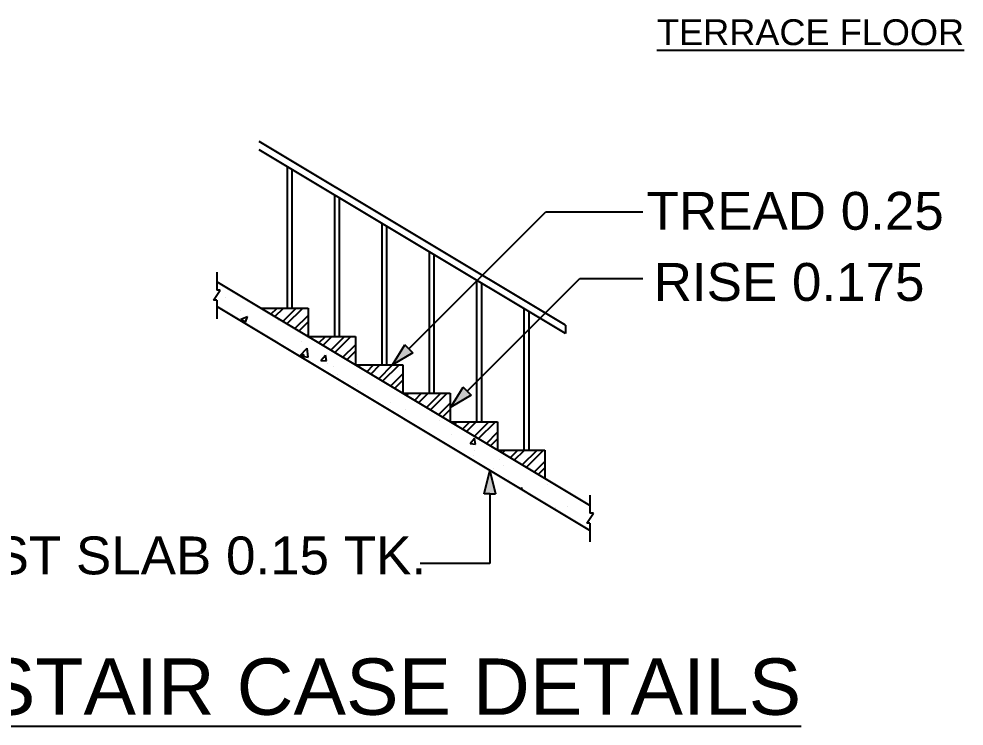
# Model space of a CAD drawing. Header units: metres. Extents: x 0 to 184, y 0 to 104.
# Drawn here: x 55.29 to 70.49, y 22.19 to 33.57 of the extents above; entities that cross this region are included whole.
import ezdxf

# ---------------------------------------------------------------- set-up
doc = ezdxf.new("R2010")
doc.units = ezdxf.units.M
doc.styles.add('Arial', font='arial.ttf')
doc.styles.get("Standard").update_dxf_attribs({"font": 'arial.ttf', "height": 0.35})

msp = doc.modelspace()

# ---------------------------------------------------------------- linework, layer by layer
at = {"color": 7, "lineweight": 25}
for p, q in [((64.07854, 28.64157), (59.15323, 31.59675)), ((64.07854, 28.50827), (59.15323, 31.46345)), ((59.60539, 28.91806), (59.60539, 31.19216)), ((59.68159, 28.91806), (59.68159, 31.14644)), ((60.36739, 28.46086), (60.36739, 30.73496)), ((60.44359, 28.46086), (60.44359, 30.68924)), ((61.55727, 28.26345), (63.75979, 30.46598)), ((63.75979, 30.46598), (65.32147, 30.46598)), ((61.12939, 28.00366), (61.12939, 30.27776)), ((61.20559, 28.00366), (61.20559, 30.23204)), ((61.89139, 27.54646), (61.89139, 29.82056)), ((61.96759, 27.54646), (61.96759, 29.77484)), ((58.46856, 29.49516), (58.46856, 29.20467)), ((64.47147, 25.73989), (58.46856, 29.34164)), ((62.49431, 27.58154), (64.30817, 29.3954)), ((62.65339, 27.08926), (62.65339, 29.36336)), ((64.30817, 29.3954), (65.32147, 29.3954)), ((58.41531, 29.04426), (58.52542, 29.20467)), ((58.52542, 29.20467), (58.46856, 29.20467)), ((62.72959, 27.08926), (62.72959, 29.31764)), ((58.46856, 29.04426), (58.41531, 29.04426)), ((58.46856, 29.04426), (58.46856, 28.7444)), ((58.60596, 29.08388), (58.60596, 29.08388)), ((64.47147, 25.34001), (58.46856, 28.94175)), ((59.17452, 28.91806), (59.93652, 28.91806)), ((59.21244, 28.89531), (59.2352, 28.91806)), ((59.34075, 28.81833), (59.44048, 28.91806)), ((59.4049, 28.77984), (59.54313, 28.91806)), ((59.53321, 28.70285), (59.74842, 28.91806)), ((59.59736, 28.66436), (59.85106, 28.91806)), ((59.93652, 28.91806), (59.93652, 28.46086)), ((63.41539, 26.63206), (63.41539, 28.90616)), ((58.84861, 28.87564), (58.84861, 28.87564)), ((58.85737, 28.74159), (58.96408, 28.78255)), ((58.85737, 28.74159), (58.93318, 28.69046)), ((58.93317, 28.69043), (58.96407, 28.78253)), ((59.72566, 28.58738), (59.93652, 28.79823)), ((63.49159, 26.63206), (63.49159, 28.86044)), ((59.46487, 28.71717), (59.46487, 28.71717)), ((59.78982, 28.54889), (59.93652, 28.69559)), ((64.07854, 28.64157), (64.07854, 28.50827)), ((59.91812, 28.4719), (59.93652, 28.4903)), ((59.93652, 28.46086), (60.69852, 28.46086)), ((59.98227, 28.43341), (60.00973, 28.46086)), ((60.11058, 28.35643), (60.21502, 28.46086)), ((60.17473, 28.31794), (60.31766, 28.46086)), ((60.30304, 28.24095), (60.52295, 28.46086)), ((60.36719, 28.20246), (60.62559, 28.46086)), ((60.69852, 28.46086), (60.69852, 28.00366)), ((59.4064, 28.40077), (59.4064, 28.40077)), ((59.83004, 28.38255), (59.83004, 28.38255)), ((60.4955, 28.12548), (60.69852, 28.3285)), ((61.29748, 28.00366), (61.49232, 28.3284)), ((61.55727, 28.26345), (61.49232, 28.3284)), ((59.80228, 28.14152), (59.87376, 28.16896)), ((59.80398, 28.15016), (59.92269, 28.27387)), ((59.80398, 28.15016), (59.93952, 28.12914)), ((59.85412, 28.11042), (59.87376, 28.16894)), ((59.93952, 28.12912), (59.92268, 28.27386)), ((59.93628, 28.23638), (59.93628, 28.23638)), ((60.14411, 28.07515), (60.21758, 28.16271)), ((60.23519, 28.06716), (60.21757, 28.16268)), ((60.55965, 28.08699), (60.69852, 28.22586)), ((61.62221, 28.1985), (61.29748, 28.00366)), ((61.55727, 28.26345), (61.62221, 28.1985)), ((59.96138, 28.08064), (59.96138, 28.08064)), ((60.14411, 28.07515), (60.2352, 28.06718)), ((60.25761, 28.03167), (60.25761, 28.03167)), ((60.34948, 27.97663), (60.34948, 27.97663)), ((60.68795, 28.01), (60.69852, 28.02057)), ((60.69852, 28.00366), (61.46052, 28.00366)), ((60.75211, 27.97151), (60.78426, 28.00366)), ((60.88041, 27.89453), (60.98955, 28.00366)), ((60.94456, 27.85604), (61.09219, 28.00366)), ((61.07287, 27.77905), (61.29748, 28.00366)), ((61.13702, 27.74056), (61.40013, 28.00366)), ((61.46052, 28.00366), (61.46052, 27.54646)), ((60.41207, 27.84922), (60.41207, 27.84922)), ((61.26533, 27.66358), (61.46052, 27.85877)), ((60.73439, 27.68757), (60.73439, 27.68757)), ((61.32948, 27.62509), (61.46052, 27.75612)), ((60.78086, 27.55437), (60.78345, 27.55537)), ((60.78274, 27.55325), (60.78344, 27.55534)), ((61.45779, 27.5481), (61.46052, 27.55084)), ((61.46052, 27.54646), (62.22252, 27.54646)), ((61.52194, 27.50961), (61.55879, 27.54646)), ((61.65024, 27.43263), (61.76408, 27.54646)), ((61.7144, 27.39414), (61.86672, 27.54646)), ((61.8427, 27.31715), (62.07201, 27.54646)), ((61.90686, 27.27866), (62.17466, 27.54646)), ((62.22252, 27.54646), (62.22252, 27.08926)), ((62.23453, 27.32176), (62.42937, 27.64649)), ((62.55926, 27.51659), (62.23453, 27.32176)), ((62.49431, 27.58154), (62.42937, 27.64649)), ((62.49431, 27.58154), (62.55926, 27.51659)), ((61.26017, 27.39297), (61.26017, 27.39297)), ((62.03516, 27.20168), (62.22252, 27.38904)), ((61.49834, 27.28754), (61.49834, 27.28754)), ((62.09931, 27.16319), (62.22252, 27.28639)), ((62.04602, 27.10338), (62.04602, 27.10338)), ((62.22252, 27.08926), (62.98452, 27.08926)), ((62.22762, 27.0862), (62.23068, 27.08926)), ((62.29177, 27.04771), (62.33332, 27.08926)), ((62.42008, 26.97073), (62.53861, 27.08926)), ((62.48423, 26.93224), (62.64126, 27.08926)), ((62.61253, 26.85525), (62.84654, 27.08926)), ((62.67669, 26.81676), (62.94919, 27.08926)), ((62.98452, 27.08926), (62.98452, 26.63206)), ((62.49187, 26.91041), (62.49187, 26.91041)), ((62.80499, 26.73978), (62.98452, 26.91931)), ((62.24959, 26.87778), (62.24959, 26.87778)), ((62.54177, 26.73754), (62.61524, 26.8251)), ((62.63286, 26.72955), (62.61523, 26.82507)), ((62.86915, 26.70129), (62.98452, 26.81666)), ((62.54177, 26.73754), (62.63286, 26.72957)), ((62.60759, 26.62901), (62.60759, 26.62901)), ((62.98452, 26.63206), (63.74652, 26.63206)), ((62.99745, 26.6243), (63.00521, 26.63206)), ((63.0616, 26.58581), (63.10785, 26.63206)), ((63.18991, 26.50883), (63.31314, 26.63206)), ((63.25406, 26.47034), (63.41579, 26.63206)), ((63.38237, 26.39335), (63.62108, 26.63206)), ((63.44652, 26.35486), (63.72372, 26.63206)), ((63.74652, 26.63206), (63.74652, 26.17486)), ((62.59048, 26.54547), (62.59048, 26.54547)), ((63.0226, 26.48471), (63.0226, 26.48471)), ((62.91181, 26.34075), (62.91181, 26.34075)), ((63.0739, 26.37707), (63.0739, 26.37707)), ((63.57483, 26.27788), (63.74652, 26.44957)), ((63.63898, 26.23939), (63.74652, 26.34693)), ((62.76906, 25.93141), (62.86091, 26.2988)), ((62.86091, 26.2988), (62.95275, 25.93141)), ((63.16537, 26.15414), (63.16537, 26.15414)), ((63.35559, 26.00953), (63.37769, 26.03256)), ((63.38221, 25.99356), (63.37768, 26.03254)), ((63.78655, 26.08469), (63.78655, 26.08469)), ((62.86091, 25.93141), (62.76906, 25.93141)), ((62.86091, 25.93141), (62.95275, 25.93141)), ((62.86091, 25.93141), (62.86091, 24.80692)), ((64.47147, 25.90965), (64.47147, 25.61916)), ((63.91437, 25.70206), (63.91437, 25.70206)), ((64.10846, 25.73), (64.10846, 25.73)), ((64.41822, 25.45875), (64.52834, 25.61916)), ((64.52834, 25.61916), (64.47147, 25.61916)), ((64.47147, 25.45875), (64.41822, 25.45875)), ((64.47147, 25.45875), (64.47147, 25.1589)), ((62.86091, 24.80692), (61.74097, 24.80692))]:
    msp.add_line(p, q, dxfattribs=at)
for points in [[(59.55666, 28.92492), (59.55552, 28.91806), (59.55438, 28.92492)], [(61.62221, 28.1985), (61.49232, 28.3284), (61.29748, 28.00366)], [(62.55926, 27.51659), (62.42937, 27.64649), (62.23453, 27.32176)], [(62.22938, 27.31672), (62.22252, 27.31786), (62.22938, 27.31901)], [(62.86091, 26.2988), (62.86205, 26.30566), (62.86319, 26.2988)], [(62.76906, 25.93141), (62.95275, 25.93141), (62.86091, 26.2988)]]:
    msp.add_solid(points, dxfattribs=at)

# ---------------------------------------------------------------- texts
at = {"color": 7, "lineweight": 25, "style": 'Arial'}
msp.add_text('%%UTERRACE FLOOR', height=0.4159694, dxfattribs=at).set_placement((65.54933, 33.14836))
at = {"color": 7, "lineweight": 25}
for s, height, p in [('TREAD 0.25', 0.6096, (65.38194, 30.17739)), ('RISE 0.175', 0.6096, (65.49645, 29.03351)), ('R.C.C WAIST SLAB 0.15 TK.', 0.6096, (50.71637, 24.63303)), ('%%USTAIR CASE DETAILS', 0.90678, (54.70638, 22.37337))]:
    msp.add_text(s, height=height, dxfattribs=at).set_placement(p)

doc.saveas('drawing.dxf')
